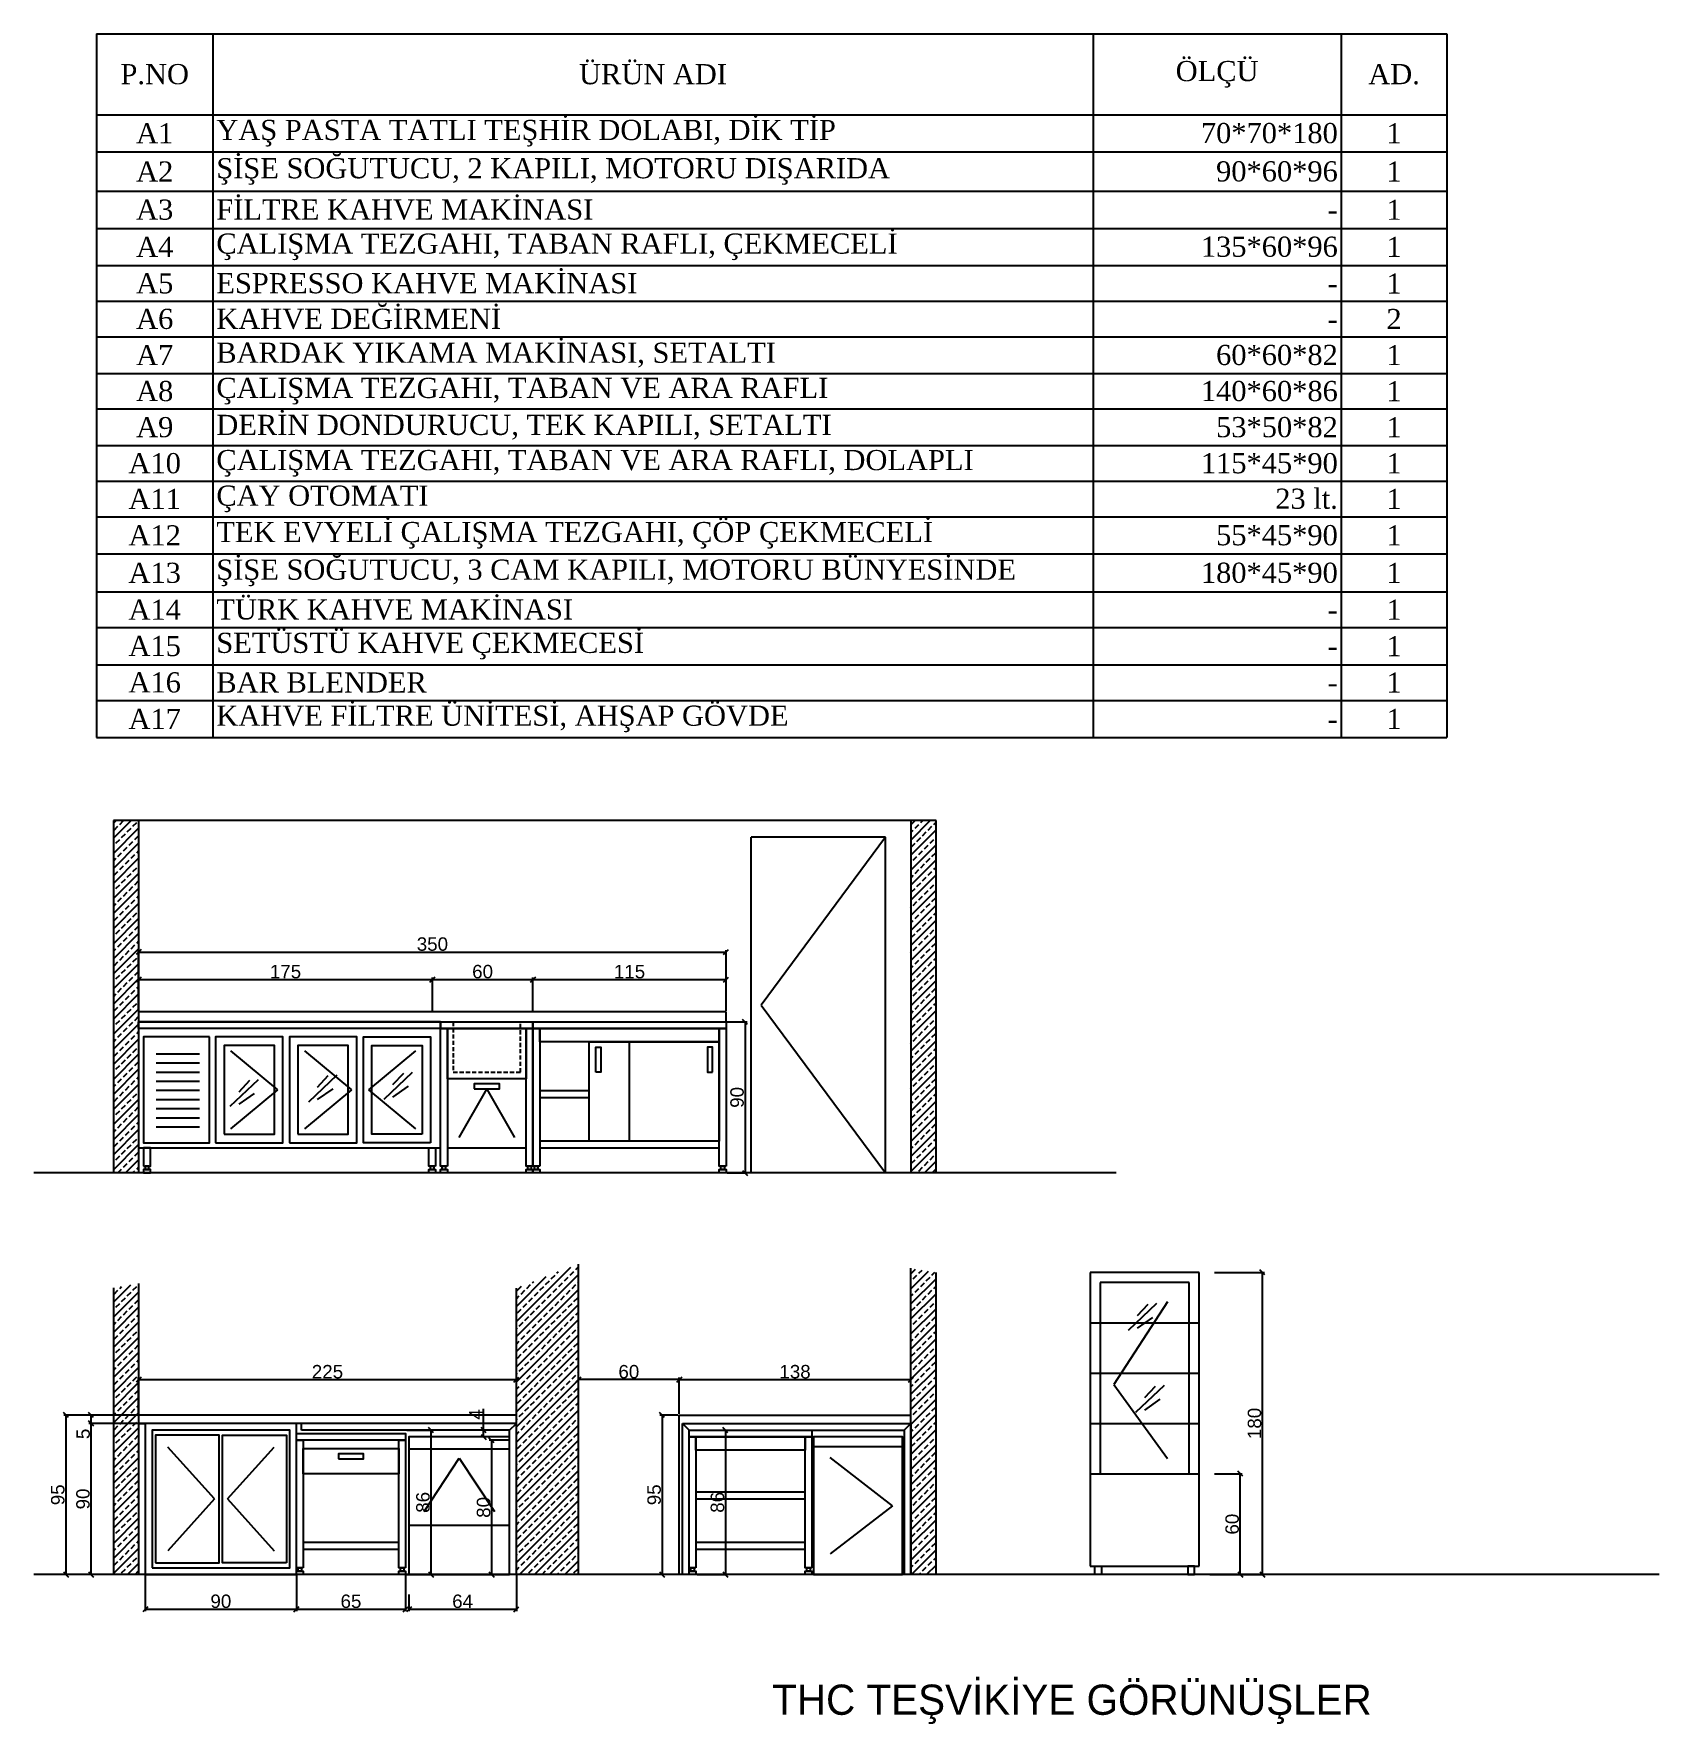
# Model space of a CAD drawing. Header units: millimetres. Extents: x 77277 to 95019, y -59792 to -54320.
# Drawn here: x 81782 to 82751, y -56058 to -55051 of the extents above; entities that cross this region are included whole.
import ezdxf

# ---------------------------------------------------------------- set-up
doc = ezdxf.new("R2010")
doc.units = ezdxf.units.MM
doc.header["$LTSCALE"] = 5
doc.linetypes.add('DASHED', pattern=[0.75, 0.5, -0.25])
for name, color, linetype in [('demirdoğrama', 177, 'Continuous'), ('mobilya', 36, 'Continuous'), ('paslanmaz', 1, 'Continuous')]:
    doc.layers.add(name, color=color, linetype=linetype)
doc.styles.add('Halil 1', font='times.ttf', dxfattribs={"height": 12})
doc.styles.get("Standard").update_dxf_attribs({"font": 'arial.ttf'})
doc.styles.add('TAKSİM', font='GOTHIC.TTF', dxfattribs={"height": 20})
doc.dimstyles.new('OLCU50', dxfattribs={"dimtxt": 8, "dimasz": 3, "dimexe": 1.25, "dimexo": 0.625, "dimtad": 1, "dimdec": 0, "dimtxsty": 'Standard', "dimblk": 'OBLIQUE', "dimcen": 2.5, "dimclrd": 256, "dimclre": 251, "dimclrt": 25, "dimadec": 0, "dimazin": 0, "dimtfac": 1, "dimtdec": 0, "dimtmove": 0, "dimatfit": 3, "dimldrblk": 'OBLIQUE', "dimfxl": 1, "dimarcsym": 0})

# ---------------------------------------------------------------- blocks, each defined once
blk = doc.blocks.new('_Oblique')
at = {"color": 0, "linetype": 'ByBlock', "lineweight": -2}
blk.add_line((-0.5, -0.5), (0.5, 0.5), dxfattribs=at)
blk = doc.blocks.new('*D57')
at = {"layer": 'Defpoints', "color": 0, "ltscale": 5, "transparency": 16777216}
for p in [(82485, -55909), (82501, -55909), (82482.1, -55969)]:
    blk.add_point(p, dxfattribs=at)
at = {"layer": 'paslanmaz', "color": 251, "lineweight": -2, "ltscale": 5, "transparency": 16777216}
for p, q in [((82485.6, -55909), (82502.2, -55909)), ((82482.8, -55969), (82502.2, -55969))]:
    blk.add_line(p, q, dxfattribs=at)
at = {"layer": 'paslanmaz', "lineweight": -2, "ltscale": 5, "transparency": 16777216}
blk.add_line((82501, -55969), (82501, -55909), dxfattribs=at)
at = {"layer": 'paslanmaz', "lineweight": -2, "ltscale": 5, "transparency": 16777216, "xscale": 3, "yscale": 3, "zscale": 3}
for p, rotation in [((82501, -55909), 90), ((82501, -55969), 270)]:
    blk.add_blockref('_Oblique', p, dxfattribs=dict(at, rotation=rotation))
at = {"layer": 'paslanmaz', "color": 25, "ltscale": 5, "transparency": 16777216, "insert": (82496.2, -55939), "char_height": 8, "attachment_point": 5, "rotation": 90}
blk.add_mtext('60', dxfattribs=at)
blk = doc.blocks.new('*D58')
at = {"layer": 'Defpoints', "color": 0, "ltscale": 5, "transparency": 16777216}
for p in [(82485, -55789), (82514.2, -55789), (82482.1, -55969)]:
    blk.add_point(p, dxfattribs=at)
at = {"layer": 'paslanmaz', "color": 251, "lineweight": -2, "ltscale": 5, "transparency": 16777216}
for p, q in [((82485.6, -55789), (82515.4, -55789)), ((82482.8, -55969), (82515.4, -55969))]:
    blk.add_line(p, q, dxfattribs=at)
at = {"layer": 'paslanmaz', "lineweight": -2, "ltscale": 5, "transparency": 16777216}
blk.add_line((82514.2, -55969), (82514.2, -55789), dxfattribs=at)
at = {"layer": 'paslanmaz', "lineweight": -2, "ltscale": 5, "transparency": 16777216, "xscale": 3, "yscale": 3, "zscale": 3}
for p, rotation in [((82514.2, -55789), 90), ((82514.2, -55969), 270)]:
    blk.add_blockref('_Oblique', p, dxfattribs=dict(at, rotation=rotation))
at = {"layer": 'paslanmaz', "color": 25, "ltscale": 5, "transparency": 16777216, "insert": (82509.5, -55879), "char_height": 8, "attachment_point": 5, "rotation": 90}
blk.add_mtext('180', dxfattribs=at)
blk = doc.blocks.new('A$C4F622B07')
at = {"ltscale": 5}
for p, q in [((0, 74.9), (60, 74.9)), ((9, 37.5), (30, 69.3)), ((30, 69.3), (51, 37.5)), ((0, 29.4), (60, 29.4))]:
    blk.add_line(p, q, dxfattribs=at)
blk.add_lwpolyline([(0, 0), (60, 0), (60, 82), (0, 82)], close=True, dxfattribs=at)
blk = doc.blocks.new('*D59')
at = {"color": 251, "lineweight": -2, "ltscale": 5, "transparency": 16777216}
for p, q in [((82166.2, -55874), (82155.3, -55874)), ((82166.2, -55969), (82155.3, -55969))]:
    blk.add_line(p, q, dxfattribs=at)
at = {"lineweight": -2, "ltscale": 5, "transparency": 16777216}
blk.add_line((82156.6, -55874), (82156.6, -55969), dxfattribs=at)
at = {"layer": 'Defpoints', "color": 0, "ltscale": 5, "transparency": 16777216}
for p in [(82166.8, -55874), (82156.6, -55969), (82166.8, -55969)]:
    blk.add_point(p, dxfattribs=at)
at = {"lineweight": -2, "ltscale": 5, "transparency": 16777216, "xscale": 3, "yscale": 3, "zscale": 3}
for p, rotation in [((82156.6, -55874), 90), ((82156.6, -55969), 270)]:
    blk.add_blockref('_Oblique', p, dxfattribs=dict(at, rotation=rotation))
at = {"color": 25, "ltscale": 5, "transparency": 16777216, "insert": (82151.9, -55921.5), "char_height": 8, "attachment_point": 5, "rotation": 90}
blk.add_mtext('95', dxfattribs=at)
blk = doc.blocks.new('*D60')
at = {"color": 251, "lineweight": -2, "ltscale": 5, "transparency": 16777216}
for p, q in [((81844.8, -55873.3), (81844.8, -55851.6)), ((82069.8, -55873.3), (82069.8, -55851.6))]:
    blk.add_line(p, q, dxfattribs=at)
at = {"lineweight": -2, "ltscale": 5, "transparency": 16777216}
blk.add_line((81844.8, -55852.9), (82069.8, -55852.9), dxfattribs=at)
at = {"layer": 'Defpoints', "color": 0, "ltscale": 5, "transparency": 16777216}
for p in [(82069.8, -55852.9), (81844.8, -55874), (82069.8, -55874)]:
    blk.add_point(p, dxfattribs=at)
at = {"lineweight": -2, "ltscale": 5, "transparency": 16777216, "xscale": 3, "yscale": 3, "zscale": 3, "rotation": 180}
blk.add_blockref('_Oblique', (81844.8, -55852.9), dxfattribs=at)
at = {"lineweight": -2, "ltscale": 5, "transparency": 16777216, "xscale": 3, "yscale": 3, "zscale": 3}
blk.add_blockref('_Oblique', (82069.8, -55852.9), dxfattribs=at)
at = {"color": 25, "ltscale": 5, "transparency": 16777216, "insert": (81957.3, -55848.2), "char_height": 8, "attachment_point": 5}
blk.add_mtext('225', dxfattribs=at)
blk = doc.blocks.new('*D61')
at = {"color": 251, "lineweight": -2, "ltscale": 5, "transparency": 16777216}
for p, q in [((82166.8, -55873.3), (82166.8, -55851.6)), ((82304.8, -55873.3), (82304.8, -55851.6))]:
    blk.add_line(p, q, dxfattribs=at)
at = {"lineweight": -2, "ltscale": 5, "transparency": 16777216}
blk.add_line((82166.8, -55852.9), (82304.8, -55852.9), dxfattribs=at)
at = {"layer": 'Defpoints', "color": 0, "ltscale": 5, "transparency": 16777216}
for p in [(82304.8, -55852.9), (82166.8, -55874), (82304.8, -55874)]:
    blk.add_point(p, dxfattribs=at)
at = {"lineweight": -2, "ltscale": 5, "transparency": 16777216, "xscale": 3, "yscale": 3, "zscale": 3, "rotation": 180}
blk.add_blockref('_Oblique', (82166.8, -55852.9), dxfattribs=at)
at = {"lineweight": -2, "ltscale": 5, "transparency": 16777216, "xscale": 3, "yscale": 3, "zscale": 3}
blk.add_blockref('_Oblique', (82304.8, -55852.9), dxfattribs=at)
at = {"color": 25, "ltscale": 5, "transparency": 16777216, "insert": (82235.8, -55848.2), "char_height": 8, "attachment_point": 5}
blk.add_mtext('138', dxfattribs=at)
blk = doc.blocks.new('*D62')
at = {"color": 251, "lineweight": -2, "ltscale": 5, "transparency": 16777216}
for p, q in [((82106.8, -55889.3), (82106.8, -55851.6)), ((82166.8, -55873.3), (82166.8, -55851.6))]:
    blk.add_line(p, q, dxfattribs=at)
at = {"lineweight": -2, "ltscale": 5, "transparency": 16777216}
blk.add_line((82166.8, -55852.9), (82106.8, -55852.9), dxfattribs=at)
at = {"layer": 'Defpoints', "color": 0, "ltscale": 5, "transparency": 16777216}
for p in [(82106.8, -55852.9), (82166.8, -55874), (82106.8, -55890)]:
    blk.add_point(p, dxfattribs=at)
at = {"lineweight": -2, "ltscale": 5, "transparency": 16777216, "xscale": 3, "yscale": 3, "zscale": 3, "rotation": 180}
blk.add_blockref('_Oblique', (82106.8, -55852.9), dxfattribs=at)
at = {"lineweight": -2, "ltscale": 5, "transparency": 16777216, "xscale": 3, "yscale": 3, "zscale": 3}
blk.add_blockref('_Oblique', (82166.8, -55852.9), dxfattribs=at)
at = {"color": 25, "ltscale": 5, "transparency": 16777216, "insert": (82136.8, -55848.2), "char_height": 8, "attachment_point": 5}
blk.add_mtext('60', dxfattribs=at)
blk = doc.blocks.new('*D63')
at = {"color": 251, "lineweight": -2, "ltscale": 5, "transparency": 16777216}
for p, q in [((81844.8, -55633.1), (81844.8, -55613.2)), ((82019.8, -55633.1), (82019.8, -55613.2))]:
    blk.add_line(p, q, dxfattribs=at)
at = {"lineweight": -2, "ltscale": 5, "transparency": 16777216}
blk.add_line((81844.8, -55614.5), (82019.8, -55614.5), dxfattribs=at)
at = {"layer": 'Defpoints', "color": 0, "ltscale": 5, "transparency": 16777216}
for p in [(82019.8, -55614.5), (81844.8, -55633.7), (82019.8, -55633.7)]:
    blk.add_point(p, dxfattribs=at)
at = {"lineweight": -2, "ltscale": 5, "transparency": 16777216, "xscale": 3, "yscale": 3, "zscale": 3, "rotation": 180}
blk.add_blockref('_Oblique', (81844.8, -55614.5), dxfattribs=at)
at = {"lineweight": -2, "ltscale": 5, "transparency": 16777216, "xscale": 3, "yscale": 3, "zscale": 3}
blk.add_blockref('_Oblique', (82019.8, -55614.5), dxfattribs=at)
at = {"color": 25, "ltscale": 5, "transparency": 16777216, "insert": (81932.3, -55609.8), "char_height": 8, "attachment_point": 5}
blk.add_mtext('175', dxfattribs=at)
blk = doc.blocks.new('*D64')
at = {"color": 251, "lineweight": -2, "ltscale": 5, "transparency": 16777216}
for p, q in [((82019.8, -55633.1), (82019.8, -55613.2)), ((82079.7, -55633.1), (82079.7, -55613.2))]:
    blk.add_line(p, q, dxfattribs=at)
at = {"lineweight": -2, "ltscale": 5, "transparency": 16777216}
blk.add_line((82019.8, -55614.5), (82079.7, -55614.5), dxfattribs=at)
at = {"layer": 'Defpoints', "color": 0, "ltscale": 5, "transparency": 16777216}
for p in [(82079.7, -55614.5), (82019.8, -55633.7), (82079.7, -55633.7)]:
    blk.add_point(p, dxfattribs=at)
at = {"lineweight": -2, "ltscale": 5, "transparency": 16777216, "xscale": 3, "yscale": 3, "zscale": 3, "rotation": 180}
blk.add_blockref('_Oblique', (82019.8, -55614.5), dxfattribs=at)
at = {"lineweight": -2, "ltscale": 5, "transparency": 16777216, "xscale": 3, "yscale": 3, "zscale": 3}
blk.add_blockref('_Oblique', (82079.7, -55614.5), dxfattribs=at)
at = {"color": 25, "ltscale": 5, "transparency": 16777216, "insert": (82049.7, -55609.8), "char_height": 8, "attachment_point": 5}
blk.add_mtext('60', dxfattribs=at)
blk = doc.blocks.new('*D65')
at = {"color": 251, "lineweight": -2, "ltscale": 5, "transparency": 16777216}
for p, q in [((82079.7, -55633.1), (82079.7, -55613.2)), ((82194.7, -55633.1), (82194.7, -55613.2))]:
    blk.add_line(p, q, dxfattribs=at)
at = {"lineweight": -2, "ltscale": 5, "transparency": 16777216}
blk.add_line((82079.7, -55614.5), (82194.7, -55614.5), dxfattribs=at)
at = {"layer": 'Defpoints', "color": 0, "ltscale": 5, "transparency": 16777216}
for p in [(82194.7, -55614.5), (82079.7, -55633.7), (82194.7, -55633.7)]:
    blk.add_point(p, dxfattribs=at)
at = {"lineweight": -2, "ltscale": 5, "transparency": 16777216, "xscale": 3, "yscale": 3, "zscale": 3, "rotation": 180}
blk.add_blockref('_Oblique', (82079.7, -55614.5), dxfattribs=at)
at = {"lineweight": -2, "ltscale": 5, "transparency": 16777216, "xscale": 3, "yscale": 3, "zscale": 3}
blk.add_blockref('_Oblique', (82194.7, -55614.5), dxfattribs=at)
at = {"color": 25, "ltscale": 5, "transparency": 16777216, "insert": (82137.2, -55609.8), "char_height": 8, "attachment_point": 5}
blk.add_mtext('115', dxfattribs=at)
blk = doc.blocks.new('*D66')
at = {"color": 251, "lineweight": -2, "ltscale": 5, "transparency": 16777216}
for p, q in [((81844.8, -55633.1), (81844.8, -55596.9)), ((82194.7, -55633.1), (82194.7, -55596.9))]:
    blk.add_line(p, q, dxfattribs=at)
at = {"lineweight": -2, "ltscale": 5, "transparency": 16777216}
blk.add_line((81844.8, -55598.1), (82194.7, -55598.1), dxfattribs=at)
at = {"layer": 'Defpoints', "color": 0, "ltscale": 5, "transparency": 16777216}
for p in [(82194.7, -55598.1), (81844.8, -55633.7), (82194.7, -55633.7)]:
    blk.add_point(p, dxfattribs=at)
at = {"lineweight": -2, "ltscale": 5, "transparency": 16777216, "xscale": 3, "yscale": 3, "zscale": 3, "rotation": 180}
blk.add_blockref('_Oblique', (81844.8, -55598.1), dxfattribs=at)
at = {"lineweight": -2, "ltscale": 5, "transparency": 16777216, "xscale": 3, "yscale": 3, "zscale": 3}
blk.add_blockref('_Oblique', (82194.7, -55598.1), dxfattribs=at)
at = {"color": 25, "ltscale": 5, "transparency": 16777216, "insert": (82019.8, -55593.4), "char_height": 8, "attachment_point": 5}
blk.add_mtext('350', dxfattribs=at)
blk = doc.blocks.new('*D67')
at = {"color": 251, "lineweight": -2, "ltscale": 5, "transparency": 16777216}
for p, q in [((81848.8, -55969.6), (81848.8, -55990.9)), ((81938.8, -55969.6), (81938.8, -55990.9))]:
    blk.add_line(p, q, dxfattribs=at)
at = {"lineweight": -2, "ltscale": 5, "transparency": 16777216}
blk.add_line((81848.8, -55989.7), (81938.8, -55989.7), dxfattribs=at)
at = {"layer": 'Defpoints', "color": 0, "ltscale": 5, "transparency": 16777216}
for p in [(81848.8, -55969), (81938.8, -55969), (81938.8, -55989.7)]:
    blk.add_point(p, dxfattribs=at)
at = {"lineweight": -2, "ltscale": 5, "transparency": 16777216, "xscale": 3, "yscale": 3, "zscale": 3, "rotation": 180}
blk.add_blockref('_Oblique', (81848.8, -55989.7), dxfattribs=at)
at = {"lineweight": -2, "ltscale": 5, "transparency": 16777216, "xscale": 3, "yscale": 3, "zscale": 3}
blk.add_blockref('_Oblique', (81938.8, -55989.7), dxfattribs=at)
at = {"color": 25, "ltscale": 5, "transparency": 16777216, "insert": (81893.8, -55985), "char_height": 8, "attachment_point": 5}
blk.add_mtext('90', dxfattribs=at)
blk = doc.blocks.new('*D68')
at = {"color": 251, "lineweight": -2, "ltscale": 5, "transparency": 16777216}
for p, q in [((82069.8, -55969.6), (82069.8, -55990.9)), ((82005.8, -55980.9), (82005.8, -55990.9))]:
    blk.add_line(p, q, dxfattribs=at)
at = {"lineweight": -2, "ltscale": 5, "transparency": 16777216}
blk.add_line((82005.8, -55989.7), (82069.8, -55989.7), dxfattribs=at)
at = {"layer": 'Defpoints', "color": 0, "ltscale": 5, "transparency": 16777216}
for p in [(82069.8, -55969), (82005.8, -55980.3), (82069.8, -55989.7)]:
    blk.add_point(p, dxfattribs=at)
at = {"lineweight": -2, "ltscale": 5, "transparency": 16777216, "xscale": 3, "yscale": 3, "zscale": 3, "rotation": 180}
blk.add_blockref('_Oblique', (82005.8, -55989.7), dxfattribs=at)
at = {"lineweight": -2, "ltscale": 5, "transparency": 16777216, "xscale": 3, "yscale": 3, "zscale": 3}
blk.add_blockref('_Oblique', (82069.8, -55989.7), dxfattribs=at)
at = {"color": 25, "ltscale": 5, "transparency": 16777216, "insert": (82037.8, -55985), "char_height": 8, "attachment_point": 5}
blk.add_mtext('64', dxfattribs=at)
blk = doc.blocks.new('*D69')
at = {"color": 251, "lineweight": -2, "ltscale": 5, "transparency": 16777216}
for p, q in [((82195.3, -55639.7), (82207.2, -55639.7)), ((82195.3, -55729.7), (82207.2, -55729.7))]:
    blk.add_line(p, q, dxfattribs=at)
at = {"lineweight": -2, "ltscale": 5, "transparency": 16777216}
blk.add_line((82206, -55639.7), (82206, -55729.7), dxfattribs=at)
at = {"layer": 'Defpoints', "color": 0, "ltscale": 5, "transparency": 16777216}
for p in [(82194.7, -55639.7), (82194.7, -55729.7), (82206, -55729.7)]:
    blk.add_point(p, dxfattribs=at)
at = {"lineweight": -2, "ltscale": 5, "transparency": 16777216, "xscale": 3, "yscale": 3, "zscale": 3}
for p, rotation in [((82206, -55639.7), 90), ((82206, -55729.7), 270)]:
    blk.add_blockref('_Oblique', p, dxfattribs=dict(at, rotation=rotation))
at = {"color": 25, "ltscale": 5, "transparency": 16777216, "insert": (82201.3, -55684.7), "char_height": 8, "attachment_point": 5, "rotation": 90}
blk.add_mtext('90', dxfattribs=at)
blk = doc.blocks.new('*D70')
at = {"color": 251, "lineweight": -2, "ltscale": 5, "transparency": 16777216}
for p, q in [((82173.5, -55883), (82195.6, -55883)), ((82177.5, -55969), (82195.6, -55969))]:
    blk.add_line(p, q, dxfattribs=at)
at = {"lineweight": -2, "ltscale": 5, "transparency": 16777216}
blk.add_line((82194.3, -55883), (82194.3, -55969), dxfattribs=at)
at = {"layer": 'Defpoints', "color": 0, "ltscale": 5, "transparency": 16777216}
for p in [(82172.8, -55883), (82176.8, -55969), (82194.3, -55969)]:
    blk.add_point(p, dxfattribs=at)
at = {"lineweight": -2, "ltscale": 5, "transparency": 16777216, "xscale": 3, "yscale": 3, "zscale": 3}
for p, rotation in [((82194.3, -55883), 90), ((82194.3, -55969), 270)]:
    blk.add_blockref('_Oblique', p, dxfattribs=dict(at, rotation=rotation))
at = {"color": 25, "ltscale": 5, "transparency": 16777216, "insert": (82189.6, -55926), "char_height": 8, "attachment_point": 5, "rotation": 90}
blk.add_mtext('86', dxfattribs=at)
blk = doc.blocks.new('*D71')
at = {"color": 251, "lineweight": -2, "ltscale": 5, "transparency": 16777216}
for p, q in [((82004.5, -55883), (82020.2, -55883)), ((82004.5, -55969), (82020.2, -55969))]:
    blk.add_line(p, q, dxfattribs=at)
at = {"lineweight": -2, "ltscale": 5, "transparency": 16777216}
blk.add_line((82018.9, -55883), (82018.9, -55969), dxfattribs=at)
at = {"layer": 'Defpoints', "color": 0, "ltscale": 5, "transparency": 16777216}
for p in [(82003.8, -55883), (82003.8, -55969), (82018.9, -55969)]:
    blk.add_point(p, dxfattribs=at)
at = {"lineweight": -2, "ltscale": 5, "transparency": 16777216, "xscale": 3, "yscale": 3, "zscale": 3}
for p, rotation in [((82018.9, -55883), 90), ((82018.9, -55969), 270)]:
    blk.add_blockref('_Oblique', p, dxfattribs=dict(at, rotation=rotation))
at = {"color": 25, "ltscale": 5, "transparency": 16777216, "insert": (82014.2, -55926), "char_height": 8, "attachment_point": 5, "rotation": 90}
blk.add_mtext('86', dxfattribs=at)
blk = doc.blocks.new('*D72')
at = {"lineweight": -2, "ltscale": 5, "transparency": 16777216}
for p, q in [((82050.3, -55883), (82050.3, -55870.2)), ((82050.3, -55887), (82050.3, -55883))]:
    blk.add_line(p, q, dxfattribs=at)
at = {"color": 251, "lineweight": -2, "ltscale": 5, "transparency": 16777216}
for p, q in [((82065.2, -55883), (82049.1, -55883)), ((82065.2, -55887), (82049.1, -55887))]:
    blk.add_line(p, q, dxfattribs=at)
at = {"layer": 'Defpoints', "color": 0, "ltscale": 5, "transparency": 16777216}
for p in [(82050.3, -55883), (82065.8, -55883), (82065.8, -55887)]:
    blk.add_point(p, dxfattribs=at)
at = {"lineweight": -2, "ltscale": 5, "transparency": 16777216, "xscale": 3, "yscale": 3, "zscale": 3}
for p, rotation in [((82050.3, -55883), 90), ((82050.3, -55887), 270)]:
    blk.add_blockref('_Oblique', p, dxfattribs=dict(at, rotation=rotation))
at = {"color": 25, "ltscale": 5, "transparency": 16777216, "insert": (82045.7, -55873.6), "char_height": 8, "attachment_point": 5, "rotation": 90}
blk.add_mtext('4', dxfattribs=at)
blk = doc.blocks.new('*D73')
at = {"color": 251, "lineweight": -2, "ltscale": 5, "transparency": 16777216}
for p, q in [((82065.2, -55889), (82053.7, -55889)), ((82065.2, -55969), (82053.7, -55969))]:
    blk.add_line(p, q, dxfattribs=at)
at = {"lineweight": -2, "ltscale": 5, "transparency": 16777216}
blk.add_line((82055, -55889), (82055, -55969), dxfattribs=at)
at = {"layer": 'Defpoints', "color": 0, "ltscale": 5, "transparency": 16777216}
for p in [(82065.8, -55889), (82055, -55969), (82065.8, -55969)]:
    blk.add_point(p, dxfattribs=at)
at = {"lineweight": -2, "ltscale": 5, "transparency": 16777216, "xscale": 3, "yscale": 3, "zscale": 3}
for p, rotation in [((82055, -55889), 90), ((82055, -55969), 270)]:
    blk.add_blockref('_Oblique', p, dxfattribs=dict(at, rotation=rotation))
at = {"color": 25, "ltscale": 5, "transparency": 16777216, "insert": (82050.3, -55929), "char_height": 8, "attachment_point": 5, "rotation": 90}
blk.add_mtext('80', dxfattribs=at)
blk = doc.blocks.new('*D74')
at = {"color": 251, "lineweight": -2, "ltscale": 5, "transparency": 16777216}
for p, q in [((81938.8, -55969.6), (81938.8, -55990.9)), ((82003.8, -55969.6), (82003.8, -55990.9))]:
    blk.add_line(p, q, dxfattribs=at)
at = {"lineweight": -2, "ltscale": 5, "transparency": 16777216}
blk.add_line((81938.8, -55989.7), (82003.8, -55989.7), dxfattribs=at)
at = {"layer": 'Defpoints', "color": 0, "ltscale": 5, "transparency": 16777216}
for p in [(81938.8, -55969), (82003.8, -55969), (82003.8, -55989.7)]:
    blk.add_point(p, dxfattribs=at)
at = {"lineweight": -2, "ltscale": 5, "transparency": 16777216, "xscale": 3, "yscale": 3, "zscale": 3, "rotation": 180}
blk.add_blockref('_Oblique', (81938.8, -55989.7), dxfattribs=at)
at = {"lineweight": -2, "ltscale": 5, "transparency": 16777216, "xscale": 3, "yscale": 3, "zscale": 3}
blk.add_blockref('_Oblique', (82003.8, -55989.7), dxfattribs=at)
at = {"color": 25, "ltscale": 5, "transparency": 16777216, "insert": (81971.3, -55985), "char_height": 8, "attachment_point": 5}
blk.add_mtext('65', dxfattribs=at)
blk = doc.blocks.new('*T75')
at = {"color": 0, "linetype": 'ByBlock', "lineweight": -2, "ltscale": 5, "transparency": 16777216}
for p, q in [((0, 0), (804.3, 0)), ((0, 0), (0, -419.3)), ((69.3, 0), (69.3, -419.3)), ((593.5, 0), (593.5, -419.3)), ((741.3, 0), (741.3, -419.3)), ((804.3, 0), (804.3, -419.3)), ((0, -48.2), (804.3, -48.2)), ((0, -70.3), (804.3, -70.3)), ((0, -93.7), (804.3, -93.7)), ((0, -115.9), (804.3, -115.9)), ((0, -138), (804.3, -138)), ((0, -159.3), (804.3, -159.3)), ((0, -180.5), (804.3, -180.5)), ((0, -202.3), (804.3, -202.3)), ((0, -223.5), (804.3, -223.5)), ((0, -245.3), (804.3, -245.3)), ((0, -266.5), (804.3, -266.5)), ((0, -287.8), (804.3, -287.8)), ((0, -309.9), (804.3, -309.9)), ((0, -332.5), (804.3, -332.5)), ((0, -353.7), (804.3, -353.7)), ((0, -375.9), (804.3, -375.9)), ((0, -397.2), (804.3, -397.2)), ((0, -419.3), (804.3, -419.3))]:
    blk.add_line(p, q, dxfattribs=at)
at = {"color": 0, "ltscale": 5, "transparency": 16777216, "char_height": 12, "style": 'Halil 1'}
for s, insert, width, attachment_point in [('P.NO', (34.6, -24.1), 39.257, 5), ('ÜRÜN ADI', (331.4, -24.1), 494.265, 5), ('ÖLÇÜ', (667.4, -24.1), 117.737, 5), ('AD.', (772.8, -24.1), 33.034, 5), ('YAŞ PASTA TATLI TEŞHİR DOLABI, DİK TİP', (71.3, -59.2), 520.265, 4), ('A1', (34.6, -59.2), 65.257, 5), ('70*70*180', (739.3, -59.2), 143.737, 6), ('1', (772.8, -59.2), 59.034, 5), ('A2', (34.6, -82), 65.257, 5), ('ŞİŞE SOĞUTUCU, 2 KAPILI, MOTORU DIŞARIDA', (71.3, -82), 520.265, 4), ('90*60*96', (739.3, -82), 143.737, 6), ('1', (772.8, -82), 59.034, 5), ('A3', (34.6, -104.8), 65.257, 5), ('FİLTRE KAHVE MAKİNASI', (71.3, -104.8), 520.265, 4), ('1', (772.8, -104.8), 59.034, 5), ('-', (739.3, -104.8), 143.737, 6), ('A4', (34.6, -126.9), 65.257, 5), ('ÇALIŞMA TEZGAHI, TABAN RAFLI, ÇEKMECELİ', (71.3, -126.9), 520.265, 4), ('135*60*96', (739.3, -126.9), 143.737, 6), ('1', (772.8, -126.9), 59.034, 5), ('ESPRESSO KAHVE MAKİNASI', (71.3, -148.7), 520.265, 4), ('A5', (34.6, -148.7), 65.257, 5), ('-', (739.3, -148.7), 143.737, 6), ('1', (772.8, -148.7), 59.034, 5), ('KAHVE DEĞİRMENİ', (71.3, -169.9), 520.265, 4), ('A6', (34.6, -169.9), 65.257, 5), ('-', (739.3, -169.9), 143.737, 6), ('2', (772.8, -169.9), 59.034, 5), ('BARDAK YIKAMA MAKİNASI, SETALTI ', (71.3, -191.4), 520.265, 4), ('A7', (34.6, -191.4), 65.257, 5), ('60*60*82', (739.3, -191.4), 143.737, 6), ('1', (772.8, -191.4), 59.034, 5), ('A8', (34.6, -212.9), 65.257, 5), ('ÇALIŞMA TEZGAHI, TABAN VE ARA RAFLI', (71.3, -212.9), 520.265, 4), ('140*60*86', (739.3, -212.9), 143.737, 6), ('1', (772.8, -212.9), 59.034, 5), ('A9', (34.6, -234.4), 65.257, 5), ('DERİN DONDURUCU, TEK KAPILI, SETALTI', (71.3, -234.4), 520.265, 4), ('53*50*82', (739.3, -234.4), 143.737, 6), ('1', (772.8, -234.4), 59.034, 5), ('A10', (34.6, -255.9), 65.257, 5), ('ÇALIŞMA TEZGAHI, TABAN VE ARA RAFLI, DOLAPLI', (71.3, -255.9), 520.265, 4), ('115*45*90', (739.3, -255.9), 143.737, 6), ('1', (772.8, -255.9), 59.034, 5), ('A11', (34.6, -277.1), 65.257, 5), ('ÇAY OTOMATI', (71.3, -277.1), 520.265, 4), ('23 lt.', (739.3, -277.1), 143.737, 6), ('1', (772.8, -277.1), 59.034, 5), ('TEK EVYELİ ÇALIŞMA TEZGAHI, ÇÖP ÇEKMECELİ', (71.3, -298.8), 520.265, 4), ('A12', (34.6, -298.8), 65.257, 5), ('55*45*90', (739.3, -298.8), 143.737, 6), ('1', (772.8, -298.8), 59.034, 5), ('ŞİŞE SOĞUTUCU, 3 CAM KAPILI, MOTORU BÜNYESİNDE', (71.3, -321.2), 520.265, 4), ('A13', (34.6, -321.2), 65.257, 5), ('180*45*90', (739.3, -321.2), 143.737, 6), ('1', (772.8, -321.2), 59.034, 5), ('A14', (34.6, -343.1), 65.257, 5), ('TÜRK KAHVE MAKİNASI', (71.3, -343.1), 520.265, 4), ('1', (772.8, -343.1), 59.034, 5), ('-', (739.3, -343.1), 143.737, 6), ('A15', (34.6, -364.8), 65.257, 5), ('SETÜSTÜ KAHVE ÇEKMECESİ', (71.3, -364.8), 520.265, 4), ('1', (772.8, -364.8), 59.034, 5), ('-', (739.3, -364.8), 143.737, 6), ('A16', (34.6, -386.5), 65.257, 5), ('BAR BLENDER', (71.3, -386.5), 520.265, 4), ('1', (772.8, -386.5), 59.034, 5), ('-', (739.3, -386.5), 143.737, 6), ('A17', (34.6, -408.2), 65.257, 5), ('KAHVE FİLTRE ÜNİTESİ, AHŞAP GÖVDE', (71.3, -408.2), 520.265, 4), ('1', (772.8, -408.2), 59.034, 5), ('-', (739.3, -408.2), 143.737, 6)]:
    blk.add_mtext(s, dxfattribs=dict(at, insert=insert, width=width, attachment_point=attachment_point))
blk = doc.blocks.new('*D78')
at = {"color": 251, "lineweight": -2, "ltscale": 5, "transparency": 16777216}
for p, q in [((81844.2, -55879), (81815.2, -55879)), ((81844.2, -55969), (81815.2, -55969))]:
    blk.add_line(p, q, dxfattribs=at)
at = {"lineweight": -2, "ltscale": 5, "transparency": 16777216}
blk.add_line((81816.4, -55879), (81816.4, -55969), dxfattribs=at)
at = {"layer": 'Defpoints', "color": 0, "ltscale": 5, "transparency": 16777216}
for p in [(81844.8, -55879), (81816.4, -55969), (81844.8, -55969)]:
    blk.add_point(p, dxfattribs=at)
at = {"lineweight": -2, "ltscale": 5, "transparency": 16777216, "xscale": 3, "yscale": 3, "zscale": 3}
for p, rotation in [((81816.4, -55879), 90), ((81816.4, -55969), 270)]:
    blk.add_blockref('_Oblique', p, dxfattribs=dict(at, rotation=rotation))
at = {"color": 25, "ltscale": 5, "transparency": 16777216, "insert": (81811.7, -55924), "char_height": 8, "attachment_point": 5, "rotation": 90}
blk.add_mtext('90', dxfattribs=at)
blk = doc.blocks.new('*D79')
at = {"color": 251, "lineweight": -2, "ltscale": 5, "transparency": 16777216}
for p, q in [((81844.2, -55874), (81815.2, -55874)), ((81844.2, -55879), (81815.2, -55879))]:
    blk.add_line(p, q, dxfattribs=at)
at = {"lineweight": -2, "ltscale": 5, "transparency": 16777216}
for p, q in [((81816.4, -55874), (81816.4, -55879)), ((81816.4, -55879), (81816.4, -55888.5))]:
    blk.add_line(p, q, dxfattribs=at)
at = {"layer": 'Defpoints', "color": 0, "ltscale": 5, "transparency": 16777216}
for p in [(81816.4, -55879), (81844.8, -55874), (81844.8, -55879)]:
    blk.add_point(p, dxfattribs=at)
at = {"lineweight": -2, "ltscale": 5, "transparency": 16777216, "xscale": 3, "yscale": 3, "zscale": 3}
for p, rotation in [((81816.4, -55874), 90), ((81816.4, -55879), 270)]:
    blk.add_blockref('_Oblique', p, dxfattribs=dict(at, rotation=rotation))
at = {"color": 25, "ltscale": 5, "transparency": 16777216, "insert": (81811.8, -55885.2), "char_height": 8, "attachment_point": 5, "rotation": 90}
blk.add_mtext('5', dxfattribs=at)
blk = doc.blocks.new('*D80')
at = {"color": 251, "lineweight": -2, "ltscale": 5, "transparency": 16777216}
for p, q in [((81844.2, -55874), (81800.2, -55874)), ((81844.2, -55969), (81800.2, -55969))]:
    blk.add_line(p, q, dxfattribs=at)
at = {"lineweight": -2, "ltscale": 5, "transparency": 16777216}
blk.add_line((81801.5, -55874), (81801.5, -55969), dxfattribs=at)
at = {"layer": 'Defpoints', "color": 0, "ltscale": 5, "transparency": 16777216}
for p in [(81844.8, -55874), (81801.5, -55969), (81844.8, -55969)]:
    blk.add_point(p, dxfattribs=at)
at = {"lineweight": -2, "ltscale": 5, "transparency": 16777216, "xscale": 3, "yscale": 3, "zscale": 3}
for p, rotation in [((81801.5, -55874), 90), ((81801.5, -55969), 270)]:
    blk.add_blockref('_Oblique', p, dxfattribs=dict(at, rotation=rotation))
at = {"color": 25, "ltscale": 5, "transparency": 16777216, "insert": (81796.7, -55921.5), "char_height": 8, "attachment_point": 5, "rotation": 90}
blk.add_mtext('95', dxfattribs=at)

msp = doc.modelspace()

# ---------------------------------------------------------------- hatches: boundary and pattern name
h = msp.add_hatch()
h.set_pattern_fill('ANSI33', color=8)
h.set_pattern_definition([(45, (2418.91, 301.462), (-4.49012806, 4.49012806), []), (45, (2423.4, 301.462), (-4.49012806, 4.49012806), [3.175, -1.5875])])
h.paths.add_polyline_path([(82319.8, -55519.7), (82304.7, -55519.7), (82304.7, -55729.7), (82319.8, -55729.7)])
h.paths.add_polyline_path([(81844.8, -55519.7), (81829.8, -55519.7), (81829.8, -55729.7), (81844.8, -55729.7)])
h = msp.add_hatch()
h.set_pattern_fill('ANSI33', color=8)
h.set_pattern_definition([(45, (2418.91, 78.879), (-4.49012806, 4.49012806), []), (45, (2423.4, 78.879), (-4.49012806, 4.49012806), [3.175, -1.5875])])
h.paths.add_polyline_path([(82319.8, -55789), (82304.8, -55786.5), (82304.8, -55969), (82319.8, -55969)])
h.paths.add_polyline_path([(82069.8, -55969), (82106.8, -55969), (82106.8, -55784), (82069.8, -55798.4)])
h.paths.add_polyline_path([(81829.8, -55969), (81844.8, -55969), (81844.8, -55795.7), (81829.8, -55798.2)])

# ---------------------------------------------------------------- linework, layer by layer
at = {"ltscale": 5}
for p, q in [((81829.8, -55519.7), (81829.8, -55729.7)), ((82319.8, -55519.7), (81829.8, -55519.7)), ((81844.8, -55519.7), (81844.8, -55729.7)), ((82304.7, -55519.7), (82304.7, -55729.7)), ((82319.8, -55729.7), (82319.8, -55519.7)), ((82289.7, -55529.7), (82209.7, -55529.7)), ((82209.7, -55729.7), (82209.7, -55529.7)), ((82289.7, -55529.7), (82215.7, -55629.7)), ((82289.7, -55729.7), (82289.7, -55529.7)), ((82215.7, -55629.7), (82289.7, -55729.7)), ((82427, -55729.7), (81782.4, -55729.7)), ((82106.8, -55969), (82106.8, -55784)), ((82304.8, -55969), (82304.8, -55786.5)), ((82319.8, -55969), (82319.8, -55789)), ((81829.8, -55798.2), (81829.8, -55969)), ((81844.8, -55795.7), (81844.8, -55969)), ((82069.8, -55969), (82069.8, -55798.4)), ((82246.8, -55892.8), (82299.8, -55892.8)), ((82750.5, -55969), (81782.4, -55969))]:
    msp.add_line(p, q, dxfattribs=at)
at = {"color": 8}
for p, q in [((81899.6, -55656.9), (81927.6, -55680.2)), ((81943.6, -55656.9), (81971.6, -55680.2)), ((82009.8, -55656.9), (81981.8, -55680.2)), ((82035.8, -55708.6), (82052.2, -55679.9)), ((82052.2, -55679.9), (82068.7, -55708.6)), ((81927.6, -55680.2), (81899.6, -55703.4)), ((81971.6, -55680.2), (81943.6, -55703.4)), ((81981.8, -55680.2), (82009.8, -55703.4)), ((82457.6, -55806.6), (82425.6, -55855.8)), ((82425.6, -55855.8), (82457.6, -55899.8)), ((81890, -55924), (81862.2, -55893.1)), ((81897.7, -55924), (81925.5, -55893.1)), ((82293.8, -55928), (82256.7, -55899.3)), ((81890, -55924), (81862.2, -55954.8)), ((81897.7, -55924), (81925.5, -55954.8)), ((82293.8, -55928), (82256.7, -55956.7))]:
    msp.add_line(p, q, dxfattribs=at)
at = {"color": 4, "ltscale": 5}
for p, q in [((81916.1, -55674.2), (81899.2, -55690.2)), ((81910.9, -55674.7), (81904.5, -55681.6)), ((81962.9, -55671.4), (81946, -55687.5)), ((81957.6, -55671.9), (81951.2, -55678.8)), ((81960.4, -55679.6), (81951.2, -55686)), ((82007.7, -55669.9), (81990.8, -55686)), ((82002.5, -55670.4), (81996.1, -55677.3)), ((82005.3, -55678.1), (81996.1, -55684.5)), ((81913.7, -55682.4), (81904.5, -55688.8)), ((82470.6, -55795), (82417.6, -55795)), ((82417.6, -55795), (82417.6, -55909)), ((82470.6, -55909), (82470.6, -55795)), ((82451.2, -55807.6), (82434.2, -55823.6)), ((82445.9, -55808.1), (82439.5, -55814.9)), ((82411.6, -55819), (82476.6, -55819)), ((82448.7, -55815.8), (82439.5, -55822.2)), ((82411.6, -55849), (82476.6, -55849)), ((82455.6, -55856.4), (82438.6, -55872.5)), ((82450.3, -55856.9), (82443.9, -55863.8)), ((82453.1, -55864.6), (82443.9, -55871)), ((82411.6, -55879), (82476.6, -55879))]:
    msp.add_line(p, q, dxfattribs=at)
for points in [[(81890.7, -55711.7), (81930.7, -55711.7), (81930.7, -55648.7), (81890.7, -55648.7)], [(81934.7, -55711.7), (81974.7, -55711.7), (81974.7, -55648.7), (81934.7, -55648.7)], [(82018.7, -55711.7), (81978.7, -55711.7), (81978.7, -55648.7), (82018.7, -55648.7)], [(81895.7, -55706.7), (81925.7, -55706.7), (81925.7, -55653.7), (81895.7, -55653.7)], [(81939.7, -55706.7), (81969.7, -55706.7), (81969.7, -55653.7), (81939.7, -55653.7)], [(82013.7, -55706.7), (81983.7, -55706.7), (81983.7, -55653.7), (82013.7, -55653.7)]]:
    msp.add_lwpolyline(points, close=True, dxfattribs=at)
at = {"ltscale": 5}
msp.add_lwpolyline([(82246.8, -55969), (82299.8, -55969), (82299.8, -55887), (82246.8, -55887)], close=True, dxfattribs=at)
at = {"layer": 'demirdoğrama', "ltscale": 5}
for p, q in [((81844.8, -55879), (81848.8, -55879)), ((81848.8, -55879), (81848.8, -55969)), ((82069.8, -55879), (81941.8, -55879)), ((81941.8, -55883), (81941.8, -55879)), ((82065.8, -55883), (82069.8, -55879)), ((82168.8, -55879), (82304.8, -55879)), ((82168.8, -55969), (82168.8, -55879)), ((82172.8, -55883), (82168.8, -55879)), ((82300.8, -55883), (82304.8, -55879)), ((82304.8, -55879), (82304.8, -55969)), ((82065.8, -55883), (81941.8, -55883)), ((82065.8, -55969), (82065.8, -55883)), ((82172.8, -55883), (82300.8, -55883)), ((82172.8, -55969), (82172.8, -55883)), ((82300.8, -55883), (82300.8, -55969))]:
    msp.add_line(p, q, dxfattribs=at)
at = {"layer": 'mobilya', "ltscale": 5}
for p, q in [((82069.8, -55874), (81844.8, -55874)), ((82069.8, -55879), (81844.8, -55879)), ((82166.8, -55874), (82304.8, -55874)), ((82166.8, -55969), (82166.8, -55874))]:
    msp.add_line(p, q, dxfattribs=at)
at = {"layer": 'paslanmaz', "ltscale": 5}
for p, q in [((82194.7, -55633.7), (81844.8, -55633.7)), ((82194.7, -55639.7), (82194.7, -55633.7)), ((81855.3, -55658.7), (81881.1, -55658.7)), ((81855.3, -55664.2), (81881.1, -55664.2)), ((81855.3, -55669.6), (81881.1, -55669.6)), ((81855.3, -55675), (81881.1, -55675)), ((81855.3, -55680.5), (81881.1, -55680.5)), ((81855.3, -55685.9), (81881.1, -55685.9)), ((81855.3, -55691.3), (81881.1, -55691.3)), ((81855.3, -55696.8), (81881.1, -55696.8)), ((81855.3, -55702.2), (81881.1, -55702.2)), ((82028.7, -55714.7), (82075.7, -55714.7)), ((82476.6, -55789), (82411.6, -55789)), ((82411.6, -55789), (82411.6, -55964)), ((82476.6, -55964), (82476.6, -55789)), ((82411.6, -55909), (82476.6, -55909)), ((82411.6, -55964), (82476.6, -55964))]:
    msp.add_line(p, q, dxfattribs=at)
at = {"layer": 'paslanmaz', "linetype": 'DASHED'}
for p, q in [((82032.2, -55639.7), (82032.2, -55669.7)), ((82072.2, -55669.7), (82072.2, -55639.7)), ((82032.2, -55669.7), (82072.2, -55669.7))]:
    msp.add_line(p, q, dxfattribs=at)
at = {"layer": 'paslanmaz', "ltscale": 5}
for points in [[(81844.8, -55714.7), (82024.7, -55714.7), (82024.7, -55639.7), (81844.8, -55639.7)], [(81844.8, -55639.7), (82024.7, -55639.7), (82024.7, -55643.7), (81844.8, -55643.7)], [(81887.1, -55648.7), (81847.7, -55648.7), (81847.7, -55711.7), (81887.1, -55711.7)], [(82024.7, -55639.7), (82079.7, -55639.7), (82079.7, -55643.7), (82024.7, -55643.7)], [(82028.7, -55725.7), (82024.7, -55725.7), (82024.7, -55643.7), (82028.7, -55643.7)], [(82028.7, -55643.7), (82075.7, -55643.7), (82075.7, -55673.7), (82028.7, -55673.7)], [(82079.7, -55725.7), (82075.7, -55725.7), (82075.7, -55643.7), (82079.7, -55643.7)], [(82079.7, -55639.7), (82194.7, -55639.7), (82194.7, -55643.7), (82079.7, -55643.7)], [(82083.7, -55725.7), (82079.7, -55725.7), (82079.7, -55643.7), (82083.7, -55643.7)], [(82083.7, -55643.7), (82190.7, -55643.7), (82190.7, -55651.7), (82083.7, -55651.7)], [(82194.7, -55725.7), (82190.7, -55725.7), (82190.7, -55643.7), (82194.7, -55643.7)], [(82117.2, -55669.7), (82117.2, -55654.7), (82120.2, -55654.7), (82120.2, -55669.7)], [(82137.2, -55651.7), (82190.7, -55651.7), (82190.7, -55710.7), (82137.2, -55710.7)], [(82186.7, -55669.7), (82186.7, -55654.7), (82183.7, -55654.7), (82183.7, -55669.7)], [(82028.7, -55714.7), (82075.7, -55714.7), (82075.7, -55673.7), (82028.7, -55673.7)], [(82044.7, -55679.7), (82059.7, -55679.7), (82059.7, -55676.7), (82044.7, -55676.7)], [(82113.2, -55680.7), (82083.7, -55680.7), (82083.7, -55684.7), (82113.2, -55684.7)], [(81847.8, -55725.7), (81851.8, -55725.7), (81851.8, -55714.7), (81847.8, -55714.7)], [(82021.7, -55725.7), (82017.7, -55725.7), (82017.7, -55714.7), (82021.7, -55714.7)], [(82083.7, -55714.7), (82190.7, -55714.7), (82190.7, -55710.7), (82083.7, -55710.7)], [(81847.8, -55729.7), (81851.8, -55729.7), (81851.8, -55727.7), (81847.8, -55727.7)], [(81848.8, -55727.7), (81850.8, -55727.7), (81850.8, -55725.7), (81848.8, -55725.7)], [(82021.7, -55729.7), (82017.7, -55729.7), (82017.7, -55727.7), (82021.7, -55727.7)], [(82020.7, -55727.7), (82018.7, -55727.7), (82018.7, -55725.7), (82020.7, -55725.7)], [(82028.7, -55729.7), (82024.7, -55729.7), (82024.7, -55727.7), (82028.7, -55727.7)], [(82027.7, -55727.7), (82025.7, -55727.7), (82025.7, -55725.7), (82027.7, -55725.7)], [(82079.7, -55729.7), (82075.7, -55729.7), (82075.7, -55727.7), (82079.7, -55727.7)], [(82078.7, -55727.7), (82076.7, -55727.7), (82076.7, -55725.7), (82078.7, -55725.7)], [(82083.7, -55729.7), (82079.7, -55729.7), (82079.7, -55727.7), (82083.7, -55727.7)], [(82082.7, -55727.7), (82080.7, -55727.7), (82080.7, -55725.7), (82082.7, -55725.7)], [(82194.7, -55729.7), (82190.7, -55729.7), (82190.7, -55727.7), (82194.7, -55727.7)], [(82193.7, -55727.7), (82191.7, -55727.7), (82191.7, -55725.7), (82193.7, -55725.7)], [(81848.8, -55969), (81938.8, -55969), (81938.8, -55879), (81848.8, -55879)], [(81852.8, -55965), (81934.8, -55965), (81934.8, -55883), (81852.8, -55883)], [(81854.8, -55962), (81892.8, -55962), (81892.8, -55886), (81854.8, -55886)], [(81932.8, -55962), (81894.8, -55962), (81894.8, -55886), (81932.8, -55886)], [(81938.8, -55885), (82003.8, -55885), (82003.8, -55889), (81938.8, -55889)], [(81942.8, -55965), (81938.8, -55965), (81938.8, -55889), (81942.8, -55889)], [(82003.8, -55965), (81999.8, -55965), (81999.8, -55889), (82003.8, -55889)], [(82245.8, -55887), (82172.8, -55887), (82172.8, -55883), (82245.8, -55883)], [(82176.8, -55965), (82172.8, -55965), (82172.8, -55887), (82176.8, -55887)], [(82176.8, -55887), (82241.8, -55887), (82241.8, -55895), (82176.8, -55895)], [(82245.8, -55965), (82241.8, -55965), (82241.8, -55887), (82245.8, -55887)], [(81942.8, -55894), (81999.8, -55894), (81999.8, -55909), (81942.8, -55909)], [(81963.8, -55900), (81978.8, -55900), (81978.8, -55897), (81963.8, -55897)], [(82176.8, -55924), (82241.8, -55924), (82241.8, -55920), (82176.8, -55920)], [(81942.8, -55954), (81999.8, -55954), (81999.8, -55950), (81942.8, -55950)], [(82176.8, -55954), (82241.8, -55954), (82241.8, -55950), (82176.8, -55950)], [(81942.8, -55969), (81938.8, -55969), (81938.8, -55967), (81942.8, -55967)], [(81941.8, -55967), (81939.8, -55967), (81939.8, -55965), (81941.8, -55965)], [(82003.8, -55969), (81999.8, -55969), (81999.8, -55967), (82003.8, -55967)], [(82002.8, -55967), (82000.8, -55967), (82000.8, -55965), (82002.8, -55965)], [(82176.8, -55969), (82172.8, -55969), (82172.8, -55967), (82176.8, -55967)], [(82175.8, -55967), (82173.8, -55967), (82173.8, -55965), (82175.8, -55965)], [(82245.8, -55969), (82241.8, -55969), (82241.8, -55967), (82245.8, -55967)], [(82244.8, -55967), (82242.8, -55967), (82242.8, -55965), (82244.8, -55965)], [(82414.4, -55964), (82418.4, -55964), (82418.4, -55969), (82414.4, -55969)], [(82473.8, -55964), (82469.8, -55964), (82469.8, -55969), (82473.8, -55969)]]:
    msp.add_lwpolyline(points, close=True, dxfattribs=at)
msp.add_lwpolyline([(82137.2, -55710.7), (82113.2, -55710.7), (82113.2, -55651.7), (82137.2, -55651.7)], dxfattribs=at)

# ---------------------------------------------------------------- block references
msp.add_blockref('*T75', (81819.8, -55051))
at = {"color": 8}
msp.add_blockref('A$C4F622B07', (82005.8, -55969), dxfattribs=at)

# ---------------------------------------------------------------- texts
at = {"style": 'TAKSİM'}
msp.add_text('THC TEŞVİKİYE GÖRÜNÜŞLER', height=18, dxfattribs=at).set_placement((82222.2, -56052.6))

# ---------------------------------------------------------------- dimensions: what is measured, and where the dimension line sits
at = {"ltscale": 5}
for base, p1, p2, picture, middle in [((82194.7, -55598.1), (81844.8, -55633.7), (82194.7, -55633.7), '*D66', (82019.8, -55593.4)), ((82019.8, -55614.5), (81844.8, -55633.7), (82019.8, -55633.7), '*D63', (81932.3, -55609.8)), ((82069.8, -55852.9), (81844.8, -55874), (82069.8, -55874), '*D60', (81957.3, -55848.2)), ((82106.8, -55852.9), (82166.8, -55874), (82106.8, -55890), '*D62', (82136.8, -55848.2)), ((82304.8, -55852.9), (82166.8, -55874), (82304.8, -55874), '*D61', (82235.8, -55848.2)), ((81938.8, -55989.7), (81848.8, -55969), (81938.8, -55969), '*D67', (81893.8, -55985)), ((82003.8, -55989.7), (81938.8, -55969), (82003.8, -55969), '*D74', (81971.3, -55985))]:
    dim = msp.add_linear_dim(base=base, p1=p1, p2=p2, dimstyle='OLCU50', dxfattribs=at)
    dim.commit()
    dim.dimension.update_dxf_attribs({"geometry": picture, "text_midpoint": middle})
for base, p1, p2, picture, middle in [((82079.7, -55614.5), (82019.8, -55633.7), (82079.7, -55633.7), '*D64', (82049.7, -55609.8)), ((82194.7, -55614.5), (82079.7, -55633.7), (82194.7, -55633.7), '*D65', (82137.2, -55609.8)), ((82069.8, -55989.7), (82005.8, -55980.3), (82069.8, -55969), '*D68', (82037.8, -55985))]:
    dim = msp.add_linear_dim(base=base, p1=p1, p2=p2, dimstyle='OLCU50', override={"dimtmove": 1}, dxfattribs=at)
    dim.commit()
    dim.dimension.update_dxf_attribs({"geometry": picture, "text_midpoint": middle})
for base, p1, p2, picture, middle in [((82206, -55729.7), (82194.7, -55639.7), (82194.7, -55729.7), '*D69', (82201.3, -55684.7)), ((81801.5, -55969), (81844.8, -55874), (81844.8, -55969), '*D80', (81796.7, -55921.5)), ((81816.4, -55879), (81844.8, -55874), (81844.8, -55879), '*D79', (81811.8, -55885.2)), ((81816.4, -55969), (81844.8, -55879), (81844.8, -55969), '*D78', (81811.7, -55924)), ((82156.6, -55969), (82166.8, -55874), (82166.8, -55969), '*D59', (82151.9, -55921.5)), ((82018.9, -55969), (82003.8, -55883), (82003.8, -55969), '*D71', (82014.2, -55926)), ((82055, -55969), (82065.8, -55889), (82065.8, -55969), '*D73', (82050.3, -55929)), ((82194.3, -55969), (82172.8, -55883), (82176.8, -55969), '*D70', (82189.6, -55926))]:
    dim = msp.add_linear_dim(base=base, p1=p1, p2=p2, angle=90, dimstyle='OLCU50', dxfattribs=at)
    dim.commit()
    dim.dimension.update_dxf_attribs({"geometry": picture, "text_midpoint": middle})
dim = msp.add_linear_dim(base=(82050.3, -55883), p1=(82065.8, -55887), p2=(82065.8, -55883), angle=90, dimstyle='OLCU50', dxfattribs=at)
dim.commit()
dim.dimension.update_dxf_attribs({"geometry": '*D72', "text_midpoint": (82050.3, -55873.6), "dimtype": 160})
at = {"layer": 'paslanmaz', "ltscale": 5}
for base, p2, picture, middle in [((82514.2, -55789), (82485, -55789), '*D58', (82509.5, -55879)), ((82501, -55909), (82485, -55909), '*D57', (82496.2, -55939))]:
    dim = msp.add_linear_dim(base=base, p1=(82482.1, -55969), p2=p2, angle=90, dimstyle='OLCU50', dxfattribs=at)
    dim.commit()
    dim.dimension.update_dxf_attribs({"geometry": picture, "text_midpoint": middle})

doc.saveas('drawing.dxf')
